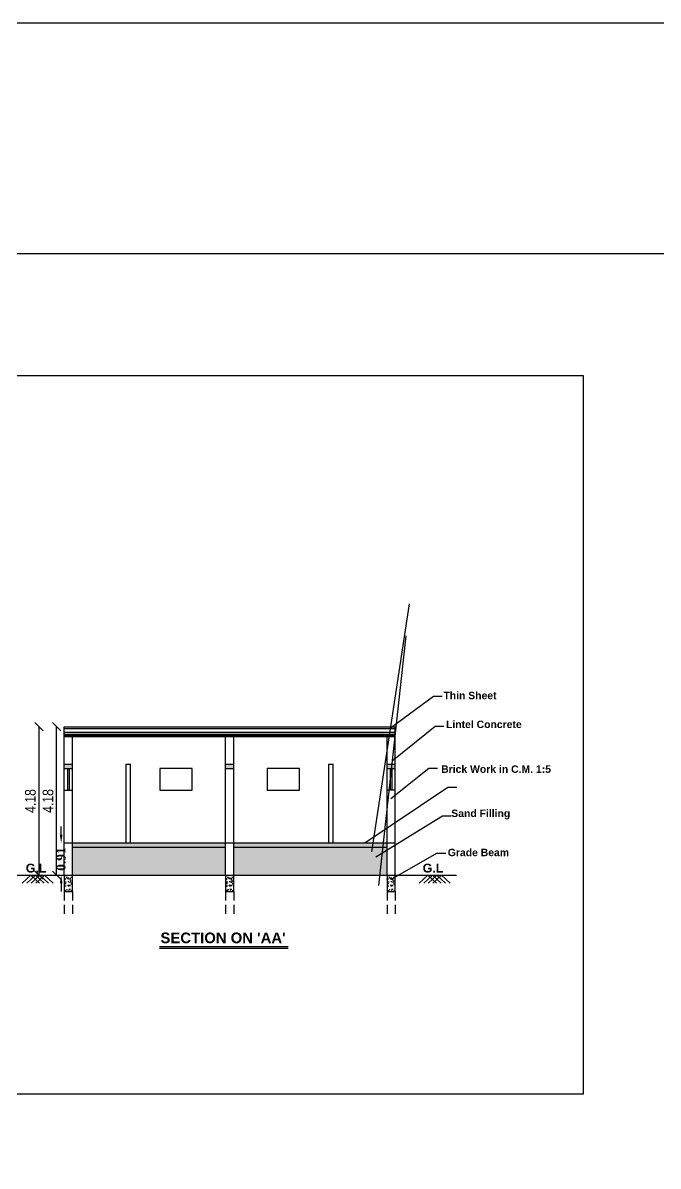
# Model space of a CAD drawing. Header units: metres. Extents: x 0 to 602, y 0 to 196.
# Drawn here: x 417.56 to 435.47, y 164.08 to 196.3 of the extents above; entities that cross this region are included whole.
import ezdxf

# ---------------------------------------------------------------- set-up
doc = ezdxf.new("R2010")
doc.units = ezdxf.units.M
doc.header["$MEASUREMENT"] = 0
doc.linetypes.add('HIDDEN', pattern=[0.375, 0.25, -0.125])
for name, color, linetype in [('BLK_2_HT_OF_BLDG', 7, 'Continuous'), ('BLK_2_LVL_0_TOILET_BLOCK', 7, 'Continuous'), ('BLK_2_PLINTH_HEIGHT', 7, 'Continuous')]:
    doc.layers.add(name, color=color, linetype=linetype)
doc.styles.add('Ar Bold', font='arialbd.ttf')
doc.styles.add('ARIAL', font='ARIALN.TTF')
doc.styles.get("Standard").update_dxf_attribs({"font": 'swissc.ttf', "height": 0.23})
doc.styles.add('working', font='timesbd.ttf', dxfattribs={"height": 0.25})
doc.dimstyles.new('new model', dxfattribs={"dimtxt": 0.25, "dimasz": 0.23, "dimexe": 0.1, "dimexo": 0.1, "dimgap": 0, "dimtad": 0, "dimtoh": 1, "dimzin": 1, "dimdsep": 46, "dimtxsty": 'working', "dimcen": 0.09, "dimse1": 1, "dimse2": 1, "dimclrd": 8, "dimclre": 8, "dimclrt": 3, "dimadec": 1, "dimazin": 0, "dimtfac": 1, "dimtofl": 0, "dimtmove": 0, "dimatfit": 3, "dimfxl": 0, "dimtolj": 1, "dimtzin": 0, "dimlwd": -1, "dimlwe": -1, "dimarcsym": 0})
doc.dimstyles.new('OPEN SPACE', dxfattribs={"dimtxt": 0.3, "dimasz": 0.23, "dimexe": 0.1875, "dimexo": 0.0625, "dimgap": 0.09, "dimtad": 3, "dimzin": 0, "dimdsep": 46, "dimtxsty": 'ARIAL', "dimblk": 'OBLIQUE', "dimcen": 0.09, "dimse1": 1, "dimse2": 1, "dimclrd": 6, "dimclre": 6, "dimclrt": 7, "dimadec": 0, "dimazin": 0, "dimtfac": 0.5, "dimtix": 1, "dimtmove": 0, "dimatfit": 3, "dimfxl": 0, "dimtolj": 1, "dimtzin": 0, "dimarcsym": 0})
doc.dimstyles.get("Standard").update_dxf_attribs({"dimtxt": 1, "dimasz": 5, "dimexe": 0.18, "dimexo": 0.0625, "dimgap": 0.09, "dimtad": 1, "dimzin": 0, "dimdsep": 46, "dimtxsty": 'Standard', "dimblk": 'OBLIQUE', "dimcen": 0.09, "dimse1": 1, "dimse2": 1, "dimsd1": 1, "dimsd2": 1, "dimadec": 0, "dimazin": 0, "dimtfac": 1, "dimtix": 1, "dimtofl": 0, "dimtmove": 0, "dimatfit": 3, "dimldrblk": 'OBLIQUE', "dimfxl": 0, "dimtolj": 1, "dimtzin": 0, "dimarcsym": 0})

# ---------------------------------------------------------------- blocks, each defined once
blk = doc.blocks.new('_Oblique')
at = {"color": 0, "linetype": 'ByBlock', "lineweight": -2}
blk.add_line((-0.5, -0.5), (0.5, 0.5), dxfattribs=at)
blk = doc.blocks.new('*D1268')
at = {"layer": 'BLK_2_PLINTH_HEIGHT', "color": 8}
for p, q in [((418.636, 173.418), (418.636, 173.648)), ((418.636, 172.048), (418.636, 171.818))]:
    blk.add_line(p, q, dxfattribs=at)
at = {"layer": 'BLK_2_PLINTH_HEIGHT', "color": 8, "lineweight": 30}
for points in [[(418.598, 173.418), (418.674, 173.418), (418.636, 173.188)], [(418.598, 172.048), (418.674, 172.048), (418.636, 172.278)]]:
    blk.add_solid(points, dxfattribs=at)
at = {"layer": 'Defpoints', "color": 0, "lineweight": 30}
for p in [(418.722, 173.188), (418.636, 172.278), (418.722, 172.278)]:
    blk.add_point(p, dxfattribs=at)
at = {"layer": 'BLK_2_PLINTH_HEIGHT', "color": 7, "lineweight": 30, "insert": (418.636, 172.733), "char_height": 0.25, "attachment_point": 5, "rotation": 90, "style": 'working'}
blk.add_mtext('\\A1;0.91', dxfattribs=at)
blk = doc.blocks.new('*D899')
at = {"layer": 'BLK_2_HT_OF_BLDG', "color": 5, "lineweight": -2}
blk.add_line((418.012, 172.278), (418.012, 176.462), dxfattribs=at)
at = {"layer": 'Defpoints', "color": 0, "lineweight": 30}
for p in [(418.012, 176.462), (418.722, 176.462), (418.722, 172.278)]:
    blk.add_point(p, dxfattribs=at)
at = {"layer": 'BLK_2_HT_OF_BLDG', "color": 5, "lineweight": -2, "xscale": 0.23, "yscale": 0.23, "zscale": 0.23}
for p, rotation in [((418.012, 176.462), 90), ((418.012, 172.278), 270)]:
    blk.add_blockref('_Oblique', p, dxfattribs=dict(at, rotation=rotation))
at = {"layer": 'BLK_2_HT_OF_BLDG', "color": 5, "insert": (417.769, 174.37), "char_height": 0.3, "attachment_point": 5, "rotation": 90, "style": 'ARIAL'}
blk.add_mtext('\\A1;4.18', dxfattribs=at)
blk = doc.blocks.new('*D909')
at = {"layer": 'BLK_2_LVL_0_TOILET_BLOCK', "color": 153, "linetype": 'Continuous', "lineweight": -2}
blk.add_line((418.509, 172.278), (418.509, 176.462), dxfattribs=at)
at = {"layer": 'Defpoints', "color": 0, "linetype": 'Continuous', "lineweight": 30}
for p in [(418.509, 176.462), (419.218, 176.462), (419.218, 172.278)]:
    blk.add_point(p, dxfattribs=at)
at = {"layer": 'BLK_2_LVL_0_TOILET_BLOCK', "color": 153, "linetype": 'Continuous', "lineweight": -2, "xscale": 0.23, "yscale": 0.23, "zscale": 0.23}
for p, rotation in [((418.509, 176.462), 90), ((418.509, 172.278), 270)]:
    blk.add_blockref('_Oblique', p, dxfattribs=dict(at, rotation=rotation))
at = {"layer": 'BLK_2_LVL_0_TOILET_BLOCK', "color": 153, "linetype": 'Continuous', "lineweight": 30, "insert": (418.266, 174.37), "char_height": 0.3, "attachment_point": 5, "rotation": 90, "style": 'ARIAL'}
blk.add_mtext('\\A1;4.18', dxfattribs=at)

msp = doc.modelspace()

# ---------------------------------------------------------------- hatches: boundary and pattern name
at = {"linetype": 'Continuous'}
h = msp.add_hatch(dxfattribs=at)
h.set_pattern_fill('AR-CONC', color=256, scale=0.03)
h.set_pattern_definition([(50, (-2454.13525, -9850.1162), (0.2151780548, -0.0188256405), [0.0225, -0.2475]), (355, (-2454.13525, -9850.1162), (-0.0416254, 0.22565764), [0.018, -0.198]), (100.4514445, (-2454.11732, -9850.11777), (0.173552654, 0.2068319973), [0.0191220576, -0.2103426336]), (46.1842, (-2454.13525, -9850.0562), (0.320172399, -0.049655784), [0.03375, -0.37125]), (96.6356355, (-2454.10857, -9850.06033), (0.280398584, 0.29223558), [0.028683103, -0.315514128]), (351.184164, (-2454.13525, -9850.0562), (0.280398584, 0.29223558), [0.027, -0.297]), (21, (-2454.10525, -9850.0712), (0.1790721156, -0.1207856672), [0.0225, -0.2475]), (326, (-2454.10525, -9850.0712), (0.0729945996, 0.2175450135), [0.018, -0.198]), (71.4514447, (-2454.09033, -9850.08126), (0.252066713, 0.096759346), [0.019122057, -0.2103426336]), (37.5, (-2454.13525, -9850.1162), (0.0036479566, 0.09986815615), [0, -0.1956, 0, -0.201, 0, -0.19875]), (7.5, (-2454.13525, -9850.1162), (0.0789208612, 0.1183235136), [0, -0.1146, 0, -0.1911, 0, -0.07575]), (327.5, (-2454.20215, -9850.1162), (0.16014673085, -0.0067664615), [0, -0.075, 0, -0.234, 0, -0.3105]), (317.5, (-2454.23215, -9850.1162), (0.1749558508, 0.0300314947), [0, -0.0975, 0, -0.1554, 0, -0.2205])])
h.paths.add_polyline_path([(423.272, 173.188), (418.952, 173.188), (418.952, 173.068), (423.272, 173.068)])
h.paths.add_polyline_path([(427.822, 173.188), (423.502, 173.188), (423.502, 173.068), (427.822, 173.068)])
h.paths.add_polyline_path([(418.952, 175.408), (418.722, 175.408), (418.722, 175.288), (418.952, 175.288)])
h.paths.add_polyline_path([(423.502, 175.408), (423.272, 175.408), (423.272, 175.288), (423.502, 175.288)])
h.paths.add_polyline_path([(428.052, 175.408), (427.822, 175.408), (427.822, 175.288), (428.052, 175.288)])
h = msp.add_hatch(dxfattribs=at)
h.set_pattern_fill('AR-SAND', color=256, scale=0.1)
h.set_pattern_definition([(37.5, (-2454.13525, -9850.1162), (-0.0062993358, 0.192682377), [0, -0.152, 0, -0.17, 0, -0.1625]), (7.5, (-2454.13525, -9850.1162), (0.1769776705, 0.2822146065), [0, -0.082, 0, -0.137, 0, -0.0525]), (327.5, (-2454.25825, -9850.1162), (0.3114141862, 0.0005659054), [0, -0.05, 0, -0.18, 0, -0.235]), (317.5, (-2454.25825, -9850.1162), (0.3006126605, 0.0877675565), [0, -0.025, 0, -0.118, 0, -0.135])])
h.paths.add_polyline_path([(423.272, 172.278), (423.272, 173.068), (418.952, 173.068), (418.952, 172.278)])
h.paths.add_polyline_path([(423.502, 173.068), (423.502, 172.278), (427.822, 172.278), (427.822, 173.068)])
h = msp.add_hatch(dxfattribs=at)
h.set_pattern_fill('AR-CONC', color=256, scale=0.03)
h.set_pattern_definition([(50, (-2453.19448, -9955.09384), (0.2151780548, -0.0188256405), [0.0225, -0.2475]), (355, (-2453.19448, -9955.09384), (-0.0416254, 0.22565764), [0.018, -0.198]), (100.4514445, (-2453.17654, -9955.0954), (0.173552654, 0.2068319973), [0.0191220576, -0.2103426336]), (46.1842, (-2453.19448, -9955.03384), (0.320172399, -0.049655784), [0.03375, -0.37125]), (96.6356355, (-2453.1678, -9955.03798), (0.280398584, 0.29223558), [0.028683103, -0.315514128]), (351.184164, (-2453.19448, -9955.03384), (0.280398584, 0.29223558), [0.027, -0.297]), (21, (-2453.16448, -9955.04884), (0.1790721156, -0.1207856672), [0.0225, -0.2475]), (326, (-2453.16448, -9955.04884), (0.0729945996, 0.2175450135), [0.018, -0.198]), (71.4514447, (-2453.14955, -9955.0589), (0.252066713, 0.096759346), [0.019122057, -0.2103426336]), (37.5, (-2453.194476, -9955.09384), (0.0036479566, 0.09986815615), [0, -0.1956, 0, -0.201, 0, -0.19875]), (7.5, (-2453.19448, -9955.09384), (0.0789208612, 0.1183235136), [0, -0.1146, 0, -0.1911, 0, -0.07575]), (327.5, (-2453.261376, -9955.09384), (0.16014673085, -0.0067664615), [0, -0.075, 0, -0.234, 0, -0.3105]), (317.5, (-2453.29138, -9955.09384), (0.1749558508, 0.0300314947), [0, -0.0975, 0, -0.1554, 0, -0.2205])])
h.paths.add_polyline_path([(418.952, 172.278), (418.722, 172.278), (418.722, 171.818), (418.952, 171.818)])
h = msp.add_hatch(dxfattribs=at)
h.set_pattern_fill('AR-CONC', color=256, scale=0.03)
h.set_pattern_definition([(50, (-2448.64448, -9955.09384), (0.2151780548, -0.0188256405), [0.0225, -0.2475]), (355, (-2448.64448, -9955.09384), (-0.0416254, 0.22565764), [0.018, -0.198]), (100.4514445, (-2448.62654, -9955.0954), (0.173552654, 0.2068319973), [0.0191220576, -0.2103426336]), (46.1842, (-2448.64448, -9955.03384), (0.320172399, -0.049655784), [0.03375, -0.37125]), (96.6356355, (-2448.6178, -9955.03798), (0.280398584, 0.29223558), [0.028683103, -0.315514128]), (351.184164, (-2448.64448, -9955.03384), (0.280398584, 0.29223558), [0.027, -0.297]), (21, (-2448.61448, -9955.04884), (0.1790721156, -0.1207856672), [0.0225, -0.2475]), (326, (-2448.61448, -9955.04884), (0.0729945996, 0.2175450135), [0.018, -0.198]), (71.4514447, (-2448.59955, -9955.0589), (0.252066713, 0.096759346), [0.019122057, -0.2103426336]), (37.5, (-2448.644476, -9955.09384), (0.0036479566, 0.09986815615), [0, -0.1956, 0, -0.201, 0, -0.19875]), (7.5, (-2448.64448, -9955.09384), (0.0789208612, 0.1183235136), [0, -0.1146, 0, -0.1911, 0, -0.07575]), (327.5, (-2448.711376, -9955.09384), (0.16014673085, -0.0067664615), [0, -0.075, 0, -0.234, 0, -0.3105]), (317.5, (-2448.74138, -9955.09384), (0.1749558508, 0.0300314947), [0, -0.0975, 0, -0.1554, 0, -0.2205])])
h.paths.add_polyline_path([(423.502, 172.278), (423.272, 172.278), (423.272, 171.818), (423.502, 171.818)])
h = msp.add_hatch(dxfattribs=at)
h.set_pattern_fill('AR-CONC', color=256, scale=0.03)
h.set_pattern_definition([(50, (-2444.09448, -9955.09384), (0.2151780548, -0.0188256405), [0.0225, -0.2475]), (355, (-2444.09448, -9955.09384), (-0.0416254, 0.22565764), [0.018, -0.198]), (100.4514445, (-2444.07654, -9955.0954), (0.173552654, 0.2068319973), [0.0191220576, -0.2103426336]), (46.1842, (-2444.09448, -9955.03384), (0.320172399, -0.049655784), [0.03375, -0.37125]), (96.6356355, (-2444.0678, -9955.03798), (0.280398584, 0.29223558), [0.028683103, -0.315514128]), (351.184164, (-2444.09448, -9955.03384), (0.280398584, 0.29223558), [0.027, -0.297]), (21, (-2444.06448, -9955.04884), (0.1790721156, -0.1207856672), [0.0225, -0.2475]), (326, (-2444.06448, -9955.04884), (0.0729945996, 0.2175450135), [0.018, -0.198]), (71.4514447, (-2444.04955, -9955.0589), (0.252066713, 0.096759346), [0.019122057, -0.2103426336]), (37.5, (-2444.094476, -9955.09384), (0.0036479566, 0.09986815615), [0, -0.1956, 0, -0.201, 0, -0.19875]), (7.5, (-2444.09448, -9955.09384), (0.0789208612, 0.1183235136), [0, -0.1146, 0, -0.1911, 0, -0.07575]), (327.5, (-2444.161376, -9955.09384), (0.16014673085, -0.0067664615), [0, -0.075, 0, -0.234, 0, -0.3105]), (317.5, (-2444.19138, -9955.09384), (0.1749558508, 0.0300314947), [0, -0.0975, 0, -0.1554, 0, -0.2205])])
h.paths.add_polyline_path([(428.052, 172.278), (427.822, 172.278), (427.822, 171.818), (428.052, 171.818)])

# ---------------------------------------------------------------- linework, layer by layer
at = {"color": 3, "linetype": 'Continuous'}
for p, q in [((418.722, 172.278), (418.722, 176.462)), ((418.722, 176.462), (428.052, 176.462)), ((418.722, 176.412), (428.052, 176.412)), ((428.052, 172.278), (428.052, 176.462)), ((418.722, 176.188), (428.052, 176.188)), ((418.952, 172.278), (418.952, 176.188)), ((423.272, 172.278), (423.272, 176.188)), ((423.502, 172.278), (423.502, 176.188)), ((427.822, 172.278), (427.822, 176.188)), ((418.722, 175.408), (418.952, 175.408)), ((418.722, 175.288), (418.952, 175.288)), ((420.472, 173.188), (420.472, 175.408)), ((420.472, 175.408), (420.592, 175.408)), ((420.592, 173.188), (420.592, 175.408)), ((423.272, 175.408), (423.502, 175.408)), ((423.272, 175.288), (423.502, 175.288)), ((426.182, 173.188), (426.182, 175.408)), ((426.182, 175.408), (426.302, 175.408)), ((426.302, 173.188), (426.302, 175.408)), ((427.822, 175.408), (428.052, 175.408)), ((427.822, 175.288), (428.052, 175.288)), ((418.722, 174.678), (418.952, 174.678)), ((428.052, 174.678), (427.822, 174.678)), ((418.722, 173.188), (428.052, 173.188)), ((418.952, 173.068), (423.272, 173.068)), ((423.502, 173.068), (427.822, 173.068))]:
    msp.add_line(p, q, dxfattribs=at)
at = {"color": 8, "linetype": 'Continuous'}
for p, q in [((418.722, 176.313), (428.052, 176.313)), ((418.722, 176.251), (428.052, 176.251)), ((418.722, 176.222), (428.052, 176.222)), ((418.722, 176.203), (428.052, 176.203))]:
    msp.add_line(p, q, dxfattribs=at)
at = {"linetype": 'Continuous'}
for p, q in [((418.812, 175.288), (418.812, 174.678)), ((418.862, 175.288), (418.862, 174.678)), ((427.912, 175.288), (427.912, 174.678)), ((427.962, 175.288), (427.962, 174.678))]:
    msp.add_line(p, q, dxfattribs=at)
at = {"color": 5, "linetype": 'Continuous'}
msp.add_line((417.072, 172.278), (429.784, 172.278), dxfattribs=at)
at = {"color": 30}
for p, q in [((417.783, 172.278), (417.538, 172.058)), ((417.91, 172.278), (417.666, 172.058)), ((417.783, 172.278), (418.027, 172.058)), ((418.037, 172.278), (417.792, 172.058)), ((417.91, 172.278), (418.154, 172.058)), ((418.164, 172.278), (417.92, 172.058)), ((418.037, 172.278), (418.281, 172.058)), ((418.164, 172.278), (418.408, 172.058)), ((428.973, 172.278), (428.729, 172.058)), ((429.1, 172.278), (428.856, 172.058)), ((428.973, 172.278), (429.217, 172.058)), ((429.227, 172.278), (428.983, 172.058)), ((429.1, 172.278), (429.345, 172.058)), ((429.355, 172.278), (429.11, 172.058)), ((429.227, 172.278), (429.471, 172.058)), ((429.355, 172.278), (429.599, 172.058))]:
    msp.add_line(p, q, dxfattribs=at)
at = {"color": 3, "linetype": 'Continuous', "ltscale": 0.1}
for p, q in [((418.722, 172.278), (418.722, 171.818)), ((418.952, 171.818), (418.952, 172.278)), ((423.272, 172.278), (423.272, 171.818)), ((423.502, 171.818), (423.502, 172.278)), ((427.822, 172.278), (427.822, 171.818)), ((428.052, 171.818), (428.052, 172.278)), ((418.722, 171.818), (418.952, 171.818)), ((423.272, 171.818), (423.502, 171.818)), ((427.822, 171.818), (428.052, 171.818))]:
    msp.add_line(p, q, dxfattribs=at)
at = {"linetype": 'HIDDEN'}
for p, q in [((418.722, 171.818), (418.722, 171.068)), ((418.952, 171.818), (418.952, 171.068)), ((423.272, 171.818), (423.272, 171.068)), ((423.502, 171.818), (423.502, 171.068)), ((427.822, 171.818), (427.822, 171.068)), ((428.052, 171.818), (428.052, 171.068))]:
    msp.add_line(p, q, dxfattribs=at)
at = {"color": 1}
msp.add_line((421.405, 170.268), (425.031, 170.268), dxfattribs=at)
msp.add_line((421.405, 170.218), (425.031, 170.218))
at = {"linetype": 'Continuous', "lineweight": 30}
for points in [[(0, 196.3), (482.573, 196.3), (482.573, 0), (0, 0)], [(295.487, 189.801), (471.273, 189.801), (471.273, 15.108), (295.487, 15.108)], [(399.263, 186.357), (433.352, 186.357), (433.352, 166.109), (399.263, 166.109)]]:
    msp.add_lwpolyline(points, close=True, dxfattribs=at)
at = {"linetype": 'Continuous'}
for points in [[(422.327, 175.288), (421.417, 175.288), (421.417, 174.678), (422.327, 174.678)], [(425.357, 175.288), (424.447, 175.288), (424.447, 174.678), (425.357, 174.678)]]:
    msp.add_lwpolyline(points, close=True, dxfattribs=at)
for points in [[(427.93, 174.438), (428.999, 175.296), (429.249, 175.296)], [(427.195, 173.188), (429.539, 174.756), (429.789, 174.756)], [(427.511, 172.797), (429.384, 173.951), (429.634, 173.951)], [(427.93, 172.159), (429.229, 172.895), (429.479, 172.895)]]:
    msp.add_lwpolyline(points)

# ---------------------------------------------------------------- texts
at = {"style": 'Ar Bold'}
for s, height, p in [('Thin Sheet', 0.21, (429.412, 177.238)), ('Lintel Concrete', 0.21, (429.485, 176.425)), ('Brick Work in C.M. 1:5', 0.21, (429.348, 175.163)), ('Sand Filling', 0.21, (429.634, 173.918)), ('Grade Beam', 0.21, (429.535, 172.814)), ('G.L', 0.25, (417.638, 172.354)), ('G.L', 0.25, (428.828, 172.354)), ("SECTION ON 'AA'", 0.3, (421.436, 170.362))]:
    msp.add_text(s, height=height, dxfattribs=at).set_placement(p)

# ---------------------------------------------------------------- dimensions: what is measured, and where the dimension line sits
at = {"layer": 'BLK_2_HT_OF_BLDG', "color": 5}
dim = msp.add_linear_dim(base=(418.012, 176.462), p1=(418.722, 172.278), p2=(418.722, 176.462), angle=90, dimstyle='OPEN SPACE', override={"dimpost": '\\X', "dimclrd": 5, "dimclrt": 5}, dxfattribs=at)
dim.commit()
dim.dimension.update_dxf_attribs({"geometry": '*D899', "text_midpoint": (417.769, 174.37)})
at = {"layer": 'BLK_2_LVL_0_TOILET_BLOCK', "color": 153, "linetype": 'Continuous', "lineweight": 30}
dim = msp.add_linear_dim(base=(418.509, 176.462), p1=(419.218, 172.278), p2=(419.218, 176.462), angle=90, dimstyle='OPEN SPACE', override={"dimpost": '\\X', "dimclrd": 153, "dimclrt": 153}, dxfattribs=at)
dim.commit()
dim.dimension.update_dxf_attribs({"geometry": '*D909', "text_midpoint": (418.266, 174.37)})
at = {"layer": 'BLK_2_PLINTH_HEIGHT', "color": 7, "lineweight": 30}
dim = msp.add_aligned_dim(p1=(418.722, 173.188), p2=(418.722, 172.278), distance=-0.086, dimstyle='new model', override={"dimpost": '\\X', "dimclrt": 7}, dxfattribs=at)
dim.commit()
dim.dimension.update_dxf_attribs({"geometry": '*D1268', "text_midpoint": (418.636, 172.733)})

# ---------------------------------------------------------------- leaders
for points in [[(427.92, 176.432), (429.129, 177.322), (429.379, 177.322)], [(427.966, 175.506), (429.175, 176.476), (429.425, 176.476)]]:
    msp.add_leader(points, dimstyle='Standard', override={"dimgap": 0.09, "dimtad": 0})

doc.saveas('drawing.dxf')
